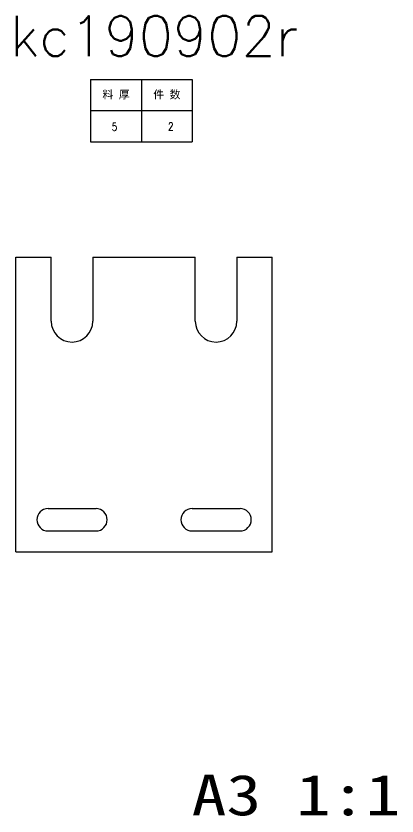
# Model space of a CAD drawing. Header units: millimetres. Extents: x 36361 to 54313, y -16165 to -10745.
# Drawn here: x 36465.3 to 36584.3, y -11008.2 to -10758.4 of the extents above; entities that cross this region are included whole.
import ezdxf
from ezdxf.enums import TextEntityAlignment as Align

# ---------------------------------------------------------------- set-up
doc = ezdxf.new("R2010")
doc.units = ezdxf.units.MM
doc.layers.add('123', color=1, linetype='Continuous', lineweight=18)
doc.styles.add('DIM', font='txt.shx', dxfattribs={"width": 0.8, "bigfont": 'bigfont.shx'})
doc.styles.add('leroy', font='simplex.shx')
doc.styles.get("Standard").update_dxf_attribs({"font": 'simplex.shx', "bigfont": 'gbcbig.shx'})

# ---------------------------------------------------------------- blocks, each defined once
blk = doc.blocks.new('*T109')
at = {"color": 0, "linetype": 'ByBlock', "lineweight": -2, "transparency": 16777216}
for p, q in [((0, 0), (127, 0)), ((0, 0), (0, -78)), ((63.5, 0), (63.5, -78)), ((127, 0), (127, -78)), ((0, -39), (127, -39)), ((0, -78), (127, -78))]:
    blk.add_line(p, q, dxfattribs=at)
at = {"color": 0, "transparency": 16777216, "char_height": 10, "width": 60.5, "attachment_point": 5}
for s, insert in [('{\\fSimSun|b0|i0|c134|p2;料 厚}', (31.75, -19.5)), ('{\\fSimSun|b0|i0|c134|p2;件 数}', (95.25, -19.5))]:
    blk.add_mtext(s, dxfattribs=dict(at, insert=insert))
blk = doc.blocks.new('拆图参数')
blk.add_blockref('*T109', (-63.5, 78))
at = {"style": 'DIM', "width": 0.8}
blk.add_attdef('6', text='', height=10, dxfattribs=at).set_placement((-37.13, 18.91), align=Align.MIDDLE_LEFT)
blk.add_attdef('1', text='', height=10, dxfattribs=at).set_placement((36.65, 19.27), align=Align.MIDDLE_CENTER)

msp = doc.modelspace()

# ---------------------------------------------------------------- linework, layer by layer
for p, q in [((36465.255, -10925.686), (36465.255, -10833.686)), ((36465.255, -10833.686), (36476.255, -10833.686)), ((36476.255, -10853.686), (36476.255, -10833.686)), ((36489.255, -10833.686), (36521.255, -10833.686)), ((36489.255, -10833.686), (36489.255, -10853.686)), ((36521.255, -10853.686), (36521.255, -10833.686)), ((36534.255, -10833.686), (36545.255, -10833.686)), ((36534.255, -10833.686), (36534.255, -10853.686)), ((36545.255, -10925.686), (36545.255, -10833.686)), ((36475.255, -10912.186), (36490.255, -10912.186)), ((36520.255, -10912.186), (36535.255, -10912.186)), ((36475.255, -10919.186), (36490.255, -10919.186)), ((36520.255, -10919.186), (36535.255, -10919.186)), ((36465.255, -10925.686), (36545.255, -10925.686))]:
    msp.add_line(p, q)
for centre, radius, start, end in [((36482.755, -10853.686), 6.5, 180.00001, 0), ((36527.755, -10853.686), 6.5, 180.00001, 0), ((36475.255, -10915.686), 3.5, 90, 270), ((36490.255, -10915.686), 3.5, 270, 90), ((36520.255, -10915.686), 3.5, 90, 270), ((36535.255, -10915.686), 3.5, 270, 90)]:
    msp.add_arc(centre, radius, start, end)

# ---------------------------------------------------------------- block references
at = {"xscale": 0.25, "yscale": 0.25, "zscale": 0.25}
msp.add_blockref('拆图参数', (36504.45, -10797.688), dxfattribs=at).add_auto_attribs({'1': '2', '6': '5'})

# ---------------------------------------------------------------- texts
at = {"insert": (36463.374, -10758.38), "char_height": 12.5, "attachment_point": 1}
msp.add_mtext_dynamic_manual_height_columns('kc190902r', width=205.1462, gutter_width=62.5, heights=[0], dxfattribs=at)
at = {"layer": '123', "color": 1, "insert": (36520.124, -11008.207), "char_height": 12.7, "attachment_point": 7, "line_spacing_factor": 0.903614, "style": 'leroy'}
msp.add_mtext('{\\fSimSun|b0|i0|c134|p2;\\W1.2578;A3 1:1}', dxfattribs=at)

doc.saveas('drawing.dxf')
